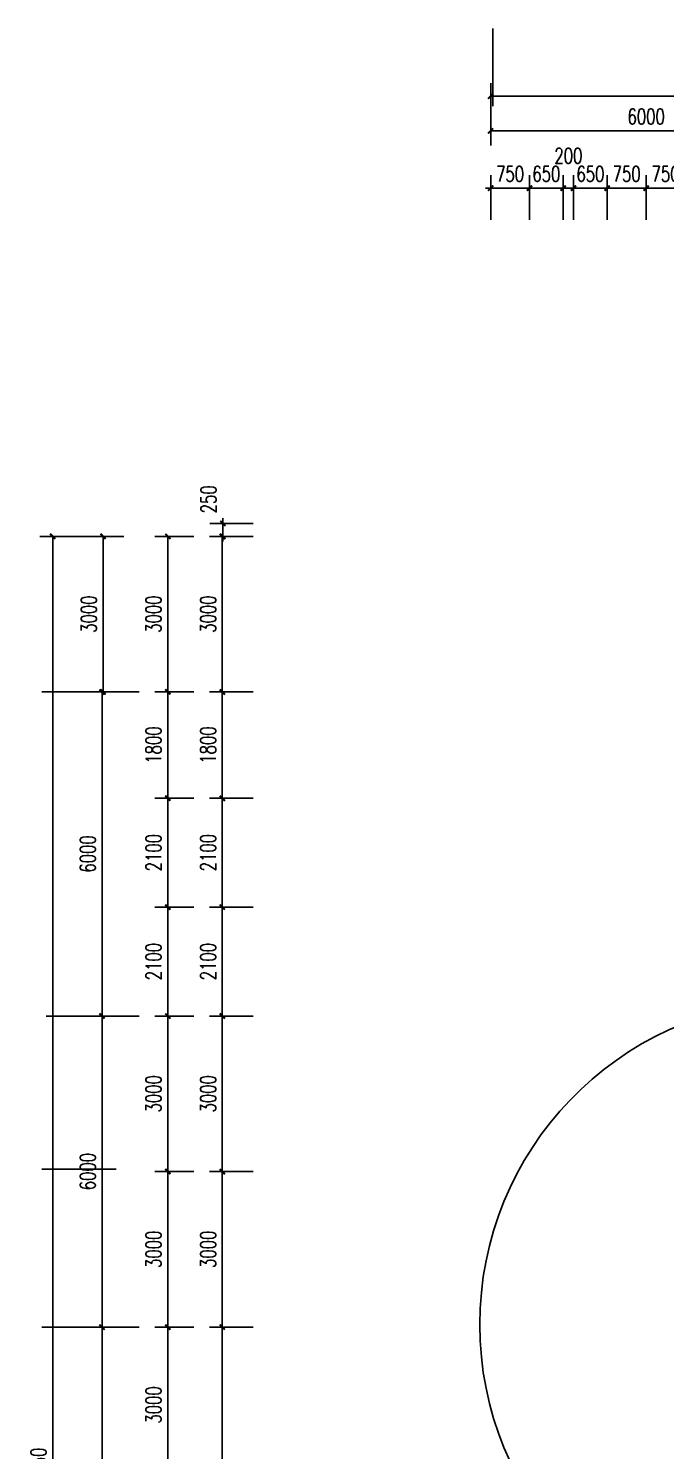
# Model space of a CAD drawing. Header units: millimetres. Extents: x -150677 to 588340, y -254013 to 149700.
# Drawn here: x 143642 to 155936, y -222485 to -195060 of the extents above; entities that cross this region are included whole.
import ezdxf

# ---------------------------------------------------------------- set-up
doc = ezdxf.new("R2010")
doc.units = ezdxf.units.MM
doc.header["$LTSCALE"] = 10
doc.header["$MEASUREMENT"] = 0
doc.layers.add('PUB_DIM', color=3, linetype='Continuous')
doc.styles.add('_TCH_DIM_T3', font='SIMPLEX', dxfattribs={"width": 0.705882, "bigfont": 'GBCBIG'})
doc.dimstyles.new('_TCH_ARCH&&100', dxfattribs={"dimtxt": 297.5, "dimasz": 100, "dimexe": 250, "dimexo": 300, "dimgap": 126.25, "dimtad": 1, "dimdec": 0, "dimzin": 0, "dimdsep": 46, "dimtxsty": '_TCH_DIM_T3', "dimblk": 'ARCHTICK', "dimcen": 0.09, "dimclrt": 7, "dimazin": 2, "dimtfac": 1, "dimtdec": 0, "dimtix": 1, "dimtmove": 2, "dimatfit": 3, "dimfxl": 1, "dimtolj": 1, "dimtzin": 0, "dimarcsym": 0})

# ---------------------------------------------------------------- blocks, each defined once
blk = doc.blocks.new('_ArchTick')
at = {"color": 0, "linetype": 'ByBlock', "const_width": 0.4}
blk.add_lwpolyline([(-0.5, -0.5), (0.5, 0.5)], dxfattribs=at)
blk = doc.blocks.new('*D2116')
at = {"layer": 'Defpoints', "color": 0, "transparency": 16777216}
for p in [(147383, -220105), (148281, -220105), (148281, -226105)]:
    blk.add_point(p, dxfattribs=at)
at = {"layer": 'PUB_DIM', "color": 0, "lineweight": -2, "transparency": 16777216}
for p, q in [((147981, -220105), (147133, -220105)), ((147383, -226105), (147383, -220105)), ((147981, -226105), (147133, -226105))]:
    blk.add_line(p, q, dxfattribs=at)
at = {"layer": 'PUB_DIM', "color": 0, "lineweight": -2, "transparency": 16777216, "xscale": 100, "yscale": 100, "zscale": 100}
for p, rotation in [((147383, -220105), 90), ((147383, -226105), 270)]:
    blk.add_blockref('_ArchTick', p, dxfattribs=dict(at, rotation=rotation))
at = {"layer": 'PUB_DIM', "color": 7, "transparency": 16777216, "insert": (147108, -223105), "char_height": 297.5, "attachment_point": 5, "rotation": 90, "style": '_TCH_DIM_T3'}
blk.add_mtext('\\A1;6000', dxfattribs=at)
blk = doc.blocks.new('*D2117')
at = {"layer": 'Defpoints', "color": 0, "transparency": 16777216}
for p in [(147383, -217105), (148281, -217105), (148281, -220105)]:
    blk.add_point(p, dxfattribs=at)
at = {"layer": 'PUB_DIM', "color": 0, "lineweight": -2, "transparency": 16777216}
for p, q in [((147981, -217105), (147133, -217105)), ((147383, -220105), (147383, -217105)), ((147981, -220105), (147133, -220105))]:
    blk.add_line(p, q, dxfattribs=at)
at = {"layer": 'PUB_DIM', "color": 0, "lineweight": -2, "transparency": 16777216, "xscale": 100, "yscale": 100, "zscale": 100}
for p, rotation in [((147383, -217105), 90), ((147383, -220105), 270)]:
    blk.add_blockref('_ArchTick', p, dxfattribs=dict(at, rotation=rotation))
at = {"layer": 'PUB_DIM', "color": 7, "transparency": 16777216, "insert": (147108, -218605), "char_height": 297.5, "attachment_point": 5, "rotation": 90, "style": '_TCH_DIM_T3'}
blk.add_mtext('\\A1;3000', dxfattribs=at)
blk = doc.blocks.new('*D2118')
at = {"layer": 'Defpoints', "color": 0, "transparency": 16777216}
for p in [(147383, -214105), (148281, -214105), (148281, -217105)]:
    blk.add_point(p, dxfattribs=at)
at = {"layer": 'PUB_DIM', "color": 0, "lineweight": -2, "transparency": 16777216}
for p, q in [((147981, -214105), (147133, -214105)), ((147383, -217105), (147383, -214105)), ((147981, -217105), (147133, -217105))]:
    blk.add_line(p, q, dxfattribs=at)
at = {"layer": 'PUB_DIM', "color": 0, "lineweight": -2, "transparency": 16777216, "xscale": 100, "yscale": 100, "zscale": 100}
for p, rotation in [((147383, -214105), 90), ((147383, -217105), 270)]:
    blk.add_blockref('_ArchTick', p, dxfattribs=dict(at, rotation=rotation))
at = {"layer": 'PUB_DIM', "color": 7, "transparency": 16777216, "insert": (147108, -215605), "char_height": 297.5, "attachment_point": 5, "rotation": 90, "style": '_TCH_DIM_T3'}
blk.add_mtext('\\A1;3000', dxfattribs=at)
blk = doc.blocks.new('*D2119')
at = {"layer": 'Defpoints', "color": 0, "transparency": 16777216}
for p in [(147383, -212005), (148281, -212005), (148281, -214105)]:
    blk.add_point(p, dxfattribs=at)
at = {"layer": 'PUB_DIM', "color": 0, "lineweight": -2, "transparency": 16777216}
for p, q in [((147981, -212005), (147133, -212005)), ((147383, -214105), (147383, -212005)), ((147981, -214105), (147133, -214105))]:
    blk.add_line(p, q, dxfattribs=at)
at = {"layer": 'PUB_DIM', "color": 0, "lineweight": -2, "transparency": 16777216, "xscale": 100, "yscale": 100, "zscale": 100}
for p, rotation in [((147383, -212005), 90), ((147383, -214105), 270)]:
    blk.add_blockref('_ArchTick', p, dxfattribs=dict(at, rotation=rotation))
at = {"layer": 'PUB_DIM', "color": 7, "transparency": 16777216, "insert": (147108, -213055), "char_height": 297.5, "attachment_point": 5, "rotation": 90, "style": '_TCH_DIM_T3'}
blk.add_mtext('\\A1;2100', dxfattribs=at)
blk = doc.blocks.new('*D2120')
at = {"layer": 'Defpoints', "color": 0, "transparency": 16777216}
for p in [(147383, -209905), (148281, -209905), (148281, -212005)]:
    blk.add_point(p, dxfattribs=at)
at = {"layer": 'PUB_DIM', "color": 0, "lineweight": -2, "transparency": 16777216}
for p, q in [((147981, -209905), (147133, -209905)), ((147383, -212005), (147383, -209905)), ((147981, -212005), (147133, -212005))]:
    blk.add_line(p, q, dxfattribs=at)
at = {"layer": 'PUB_DIM', "color": 0, "lineweight": -2, "transparency": 16777216, "xscale": 100, "yscale": 100, "zscale": 100}
for p, rotation in [((147383, -209905), 90), ((147383, -212005), 270)]:
    blk.add_blockref('_ArchTick', p, dxfattribs=dict(at, rotation=rotation))
at = {"layer": 'PUB_DIM', "color": 7, "transparency": 16777216, "insert": (147108, -210955), "char_height": 297.5, "attachment_point": 5, "rotation": 90, "style": '_TCH_DIM_T3'}
blk.add_mtext('\\A1;2100', dxfattribs=at)
blk = doc.blocks.new('*D2121')
at = {"layer": 'Defpoints', "color": 0, "transparency": 16777216}
for p in [(147383, -207855), (148281, -207855), (148281, -209905)]:
    blk.add_point(p, dxfattribs=at)
at = {"layer": 'PUB_DIM', "color": 0, "lineweight": -2, "transparency": 16777216}
for p, q in [((147981, -207855), (147133, -207855)), ((147383, -209905), (147383, -207855)), ((147981, -209905), (147133, -209905))]:
    blk.add_line(p, q, dxfattribs=at)
at = {"layer": 'PUB_DIM', "color": 0, "lineweight": -2, "transparency": 16777216, "xscale": 100, "yscale": 100, "zscale": 100}
for p, rotation in [((147383, -207855), 90), ((147383, -209905), 270)]:
    blk.add_blockref('_ArchTick', p, dxfattribs=dict(at, rotation=rotation))
at = {"layer": 'PUB_DIM', "color": 7, "transparency": 16777216, "insert": (147108, -208880), "char_height": 297.5, "attachment_point": 5, "rotation": 90, "style": '_TCH_DIM_T3'}
blk.add_mtext('\\A1;1800', dxfattribs=at)
blk = doc.blocks.new('*D2122')
at = {"layer": 'Defpoints', "color": 0, "transparency": 16777216}
for p in [(147383, -204855), (148281, -204855), (148281, -207855)]:
    blk.add_point(p, dxfattribs=at)
at = {"layer": 'PUB_DIM', "color": 0, "lineweight": -2, "transparency": 16777216}
for p, q in [((147981, -204855), (147133, -204855)), ((147383, -207855), (147383, -204855)), ((147981, -207855), (147133, -207855))]:
    blk.add_line(p, q, dxfattribs=at)
at = {"layer": 'PUB_DIM', "color": 0, "lineweight": -2, "transparency": 16777216, "xscale": 100, "yscale": 100, "zscale": 100}
for p, rotation in [((147383, -204855), 90), ((147383, -207855), 270)]:
    blk.add_blockref('_ArchTick', p, dxfattribs=dict(at, rotation=rotation))
at = {"layer": 'PUB_DIM', "color": 7, "transparency": 16777216, "insert": (147108, -206355), "char_height": 297.5, "attachment_point": 5, "rotation": 90, "style": '_TCH_DIM_T3'}
blk.add_mtext('\\A1;3000', dxfattribs=at)
blk = doc.blocks.new('*D2130')
at = {"layer": 'Defpoints', "color": 0, "transparency": 16777216}
for p in [(146332, -220105), (147133, -220105), (147133, -223105)]:
    blk.add_point(p, dxfattribs=at)
at = {"layer": 'PUB_DIM', "color": 0, "lineweight": -2, "transparency": 16777216}
for p, q in [((146833, -220105), (146082, -220105)), ((146332, -223105), (146332, -220105)), ((146833, -223105), (146082, -223105))]:
    blk.add_line(p, q, dxfattribs=at)
at = {"layer": 'PUB_DIM', "color": 0, "lineweight": -2, "transparency": 16777216, "xscale": 100, "yscale": 100, "zscale": 100}
for p, rotation in [((146332, -220105), 90), ((146332, -223105), 270)]:
    blk.add_blockref('_ArchTick', p, dxfattribs=dict(at, rotation=rotation))
at = {"layer": 'PUB_DIM', "color": 7, "transparency": 16777216, "insert": (146057, -221605), "char_height": 297.5, "attachment_point": 5, "rotation": 90, "style": '_TCH_DIM_T3'}
blk.add_mtext('\\A1;3000', dxfattribs=at)
blk = doc.blocks.new('*D2131')
at = {"layer": 'Defpoints', "color": 0, "transparency": 16777216}
for p in [(146332, -217105), (147133, -217105), (147133, -220105)]:
    blk.add_point(p, dxfattribs=at)
at = {"layer": 'PUB_DIM', "color": 0, "lineweight": -2, "transparency": 16777216}
for p, q in [((146833, -217105), (146082, -217105)), ((146332, -220105), (146332, -217105)), ((146833, -220105), (146082, -220105))]:
    blk.add_line(p, q, dxfattribs=at)
at = {"layer": 'PUB_DIM', "color": 0, "lineweight": -2, "transparency": 16777216, "xscale": 100, "yscale": 100, "zscale": 100}
for p, rotation in [((146332, -217105), 90), ((146332, -220105), 270)]:
    blk.add_blockref('_ArchTick', p, dxfattribs=dict(at, rotation=rotation))
at = {"layer": 'PUB_DIM', "color": 7, "transparency": 16777216, "insert": (146057, -218605), "char_height": 297.5, "attachment_point": 5, "rotation": 90, "style": '_TCH_DIM_T3'}
blk.add_mtext('\\A1;3000', dxfattribs=at)
blk = doc.blocks.new('*D2132')
at = {"layer": 'Defpoints', "color": 0, "transparency": 16777216}
for p in [(146332, -214105), (147133, -214105), (147133, -217105)]:
    blk.add_point(p, dxfattribs=at)
at = {"layer": 'PUB_DIM', "color": 0, "lineweight": -2, "transparency": 16777216}
for p, q in [((146833, -214105), (146082, -214105)), ((146332, -217105), (146332, -214105)), ((146833, -217105), (146082, -217105))]:
    blk.add_line(p, q, dxfattribs=at)
at = {"layer": 'PUB_DIM', "color": 0, "lineweight": -2, "transparency": 16777216, "xscale": 100, "yscale": 100, "zscale": 100}
for p, rotation in [((146332, -214105), 90), ((146332, -217105), 270)]:
    blk.add_blockref('_ArchTick', p, dxfattribs=dict(at, rotation=rotation))
at = {"layer": 'PUB_DIM', "color": 7, "transparency": 16777216, "insert": (146057, -215605), "char_height": 297.5, "attachment_point": 5, "rotation": 90, "style": '_TCH_DIM_T3'}
blk.add_mtext('\\A1;3000', dxfattribs=at)
blk = doc.blocks.new('*D2133')
at = {"layer": 'Defpoints', "color": 0, "transparency": 16777216}
for p in [(146332, -212005), (147133, -212005), (147133, -214105)]:
    blk.add_point(p, dxfattribs=at)
at = {"layer": 'PUB_DIM', "color": 0, "lineweight": -2, "transparency": 16777216}
for p, q in [((146833, -212005), (146082, -212005)), ((146332, -214105), (146332, -212005)), ((146833, -214105), (146082, -214105))]:
    blk.add_line(p, q, dxfattribs=at)
at = {"layer": 'PUB_DIM', "color": 0, "lineweight": -2, "transparency": 16777216, "xscale": 100, "yscale": 100, "zscale": 100}
for p, rotation in [((146332, -212005), 90), ((146332, -214105), 270)]:
    blk.add_blockref('_ArchTick', p, dxfattribs=dict(at, rotation=rotation))
at = {"layer": 'PUB_DIM', "color": 7, "transparency": 16777216, "insert": (146057, -213055), "char_height": 297.5, "attachment_point": 5, "rotation": 90, "style": '_TCH_DIM_T3'}
blk.add_mtext('\\A1;2100', dxfattribs=at)
blk = doc.blocks.new('*D2134')
at = {"layer": 'Defpoints', "color": 0, "transparency": 16777216}
for p in [(146332, -209905), (147133, -209905), (147133, -212005)]:
    blk.add_point(p, dxfattribs=at)
at = {"layer": 'PUB_DIM', "color": 0, "lineweight": -2, "transparency": 16777216}
for p, q in [((146833, -209905), (146082, -209905)), ((146332, -212005), (146332, -209905)), ((146833, -212005), (146082, -212005))]:
    blk.add_line(p, q, dxfattribs=at)
at = {"layer": 'PUB_DIM', "color": 0, "lineweight": -2, "transparency": 16777216, "xscale": 100, "yscale": 100, "zscale": 100}
for p, rotation in [((146332, -209905), 90), ((146332, -212005), 270)]:
    blk.add_blockref('_ArchTick', p, dxfattribs=dict(at, rotation=rotation))
at = {"layer": 'PUB_DIM', "color": 7, "transparency": 16777216, "insert": (146057, -210955), "char_height": 297.5, "attachment_point": 5, "rotation": 90, "style": '_TCH_DIM_T3'}
blk.add_mtext('\\A1;2100', dxfattribs=at)
blk = doc.blocks.new('*D2135')
at = {"layer": 'Defpoints', "color": 0, "transparency": 16777216}
for p in [(146332, -207855), (147133, -207855), (147133, -209905)]:
    blk.add_point(p, dxfattribs=at)
at = {"layer": 'PUB_DIM', "color": 0, "lineweight": -2, "transparency": 16777216}
for p, q in [((146833, -207855), (146082, -207855)), ((146332, -209905), (146332, -207855)), ((146833, -209905), (146082, -209905))]:
    blk.add_line(p, q, dxfattribs=at)
at = {"layer": 'PUB_DIM', "color": 0, "lineweight": -2, "transparency": 16777216, "xscale": 100, "yscale": 100, "zscale": 100}
for p, rotation in [((146332, -207855), 90), ((146332, -209905), 270)]:
    blk.add_blockref('_ArchTick', p, dxfattribs=dict(at, rotation=rotation))
at = {"layer": 'PUB_DIM', "color": 7, "transparency": 16777216, "insert": (146057, -208880), "char_height": 297.5, "attachment_point": 5, "rotation": 90, "style": '_TCH_DIM_T3'}
blk.add_mtext('\\A1;1800', dxfattribs=at)
blk = doc.blocks.new('*D2136')
at = {"layer": 'Defpoints', "color": 0, "transparency": 16777216}
for p in [(146332, -204855), (147133, -204855), (147133, -207855)]:
    blk.add_point(p, dxfattribs=at)
at = {"layer": 'PUB_DIM', "color": 0, "lineweight": -2, "transparency": 16777216}
for p, q in [((146833, -204855), (146082, -204855)), ((146332, -207855), (146332, -204855)), ((146833, -207855), (146082, -207855))]:
    blk.add_line(p, q, dxfattribs=at)
at = {"layer": 'PUB_DIM', "color": 0, "lineweight": -2, "transparency": 16777216, "xscale": 100, "yscale": 100, "zscale": 100}
for p, rotation in [((146332, -204855), 90), ((146332, -207855), 270)]:
    blk.add_blockref('_ArchTick', p, dxfattribs=dict(at, rotation=rotation))
at = {"layer": 'PUB_DIM', "color": 7, "transparency": 16777216, "insert": (146057, -206355), "char_height": 297.5, "attachment_point": 5, "rotation": 90, "style": '_TCH_DIM_T3'}
blk.add_mtext('\\A1;3000', dxfattribs=at)
blk = doc.blocks.new('*D2140')
at = {"layer": 'Defpoints', "color": 0, "transparency": 16777216}
for p in [(145062, -220105), (146082, -220105), (146082, -226105)]:
    blk.add_point(p, dxfattribs=at)
at = {"layer": 'PUB_DIM', "color": 0, "lineweight": -2, "transparency": 16777216}
for p, q in [((145782, -220105), (144812, -220105)), ((145062, -226105), (145062, -220105)), ((145782, -226105), (144812, -226105))]:
    blk.add_line(p, q, dxfattribs=at)
at = {"layer": 'PUB_DIM', "color": 0, "lineweight": -2, "transparency": 16777216, "xscale": 100, "yscale": 100, "zscale": 100}
for p, rotation in [((145062, -220105), 90), ((145062, -226105), 270)]:
    blk.add_blockref('_ArchTick', p, dxfattribs=dict(at, rotation=rotation))
at = {"layer": 'PUB_DIM', "color": 7, "transparency": 16777216, "insert": (144787, -223105), "char_height": 297.5, "attachment_point": 5, "rotation": 90, "style": '_TCH_DIM_T3'}
blk.add_mtext('\\A1;6000', dxfattribs=at)
blk = doc.blocks.new('*D2141')
at = {"layer": 'Defpoints', "color": 0, "transparency": 16777216}
for p in [(145062, -214105), (146082, -214105), (146082, -220105)]:
    blk.add_point(p, dxfattribs=at)
at = {"layer": 'PUB_DIM', "color": 0, "lineweight": -2, "transparency": 16777216}
for p, q in [((145782, -214105), (144812, -214105)), ((145062, -220105), (145062, -214105)), ((145782, -220105), (144812, -220105))]:
    blk.add_line(p, q, dxfattribs=at)
at = {"layer": 'PUB_DIM', "color": 0, "lineweight": -2, "transparency": 16777216, "xscale": 100, "yscale": 100, "zscale": 100}
for p, rotation in [((145062, -214105), 90), ((145062, -220105), 270)]:
    blk.add_blockref('_ArchTick', p, dxfattribs=dict(at, rotation=rotation))
at = {"layer": 'PUB_DIM', "color": 7, "transparency": 16777216, "insert": (144787, -217105), "char_height": 297.5, "attachment_point": 5, "rotation": 90, "style": '_TCH_DIM_T3'}
blk.add_mtext('\\A1;6000', dxfattribs=at)
blk = doc.blocks.new('*D2142')
at = {"layer": 'Defpoints', "color": 0, "transparency": 16777216}
for p in [(145062, -207855), (146082, -207855), (146082, -214105)]:
    blk.add_point(p, dxfattribs=at)
at = {"layer": 'PUB_DIM', "color": 0, "lineweight": -2, "transparency": 16777216}
for p, q in [((145782, -207855), (144812, -207855)), ((145062, -214105), (145062, -207855)), ((145782, -214105), (144812, -214105))]:
    blk.add_line(p, q, dxfattribs=at)
at = {"layer": 'PUB_DIM', "color": 0, "lineweight": -2, "transparency": 16777216, "xscale": 100, "yscale": 100, "zscale": 100}
for p, rotation in [((145062, -207855), 90), ((145062, -214105), 270)]:
    blk.add_blockref('_ArchTick', p, dxfattribs=dict(at, rotation=rotation))
at = {"layer": 'PUB_DIM', "color": 7, "transparency": 16777216, "insert": (144787, -210980), "char_height": 297.5, "attachment_point": 5, "rotation": 90, "style": '_TCH_DIM_T3'}
blk.add_mtext('\\A1;6000', dxfattribs=at)
blk = doc.blocks.new('*D2143')
at = {"layer": 'Defpoints', "color": 0, "transparency": 16777216}
for p in [(158561, -197035), (152561, -197617), (158561, -197617)]:
    blk.add_point(p, dxfattribs=at)
at = {"layer": 'PUB_DIM', "color": 0, "lineweight": -2, "transparency": 16777216}
for p, q in [((152561, -197317), (152561, -196785)), ((158561, -197317), (158561, -196785)), ((152561, -197035), (158561, -197035))]:
    blk.add_line(p, q, dxfattribs=at)
at = {"layer": 'PUB_DIM', "color": 0, "lineweight": -2, "transparency": 16777216, "xscale": 100, "yscale": 100, "zscale": 100, "rotation": 180}
blk.add_blockref('_ArchTick', (152561, -197035), dxfattribs=at)
at = {"layer": 'PUB_DIM', "color": 0, "lineweight": -2, "transparency": 16777216, "xscale": 100, "yscale": 100, "zscale": 100}
blk.add_blockref('_ArchTick', (158561, -197035), dxfattribs=at)
at = {"layer": 'PUB_DIM', "color": 7, "transparency": 16777216, "insert": (155561, -196760), "char_height": 297.5, "attachment_point": 5, "style": '_TCH_DIM_T3'}
blk.add_mtext('\\A1;6000', dxfattribs=at)
blk = doc.blocks.new('*D2163')
at = {"layer": 'Defpoints', "color": 0, "transparency": 16777216}
for p in [(145083, -204855), (145782, -204855), (145782, -207855)]:
    blk.add_point(p, dxfattribs=at)
at = {"layer": 'PUB_DIM', "color": 0, "lineweight": -2, "transparency": 16777216}
for p, q in [((145482, -204855), (144833, -204855)), ((145083, -207855), (145083, -204855)), ((145482, -207855), (144833, -207855))]:
    blk.add_line(p, q, dxfattribs=at)
at = {"layer": 'PUB_DIM', "color": 0, "lineweight": -2, "transparency": 16777216, "xscale": 100, "yscale": 100, "zscale": 100}
for p, rotation in [((145083, -204855), 90), ((145083, -207855), 270)]:
    blk.add_blockref('_ArchTick', p, dxfattribs=dict(at, rotation=rotation))
at = {"layer": 'PUB_DIM', "color": 7, "transparency": 16777216, "insert": (144808, -206355), "char_height": 297.5, "attachment_point": 5, "rotation": 90, "style": '_TCH_DIM_T3'}
blk.add_mtext('\\A1;3000', dxfattribs=at)
blk = doc.blocks.new('*D2165')
at = {"layer": 'Defpoints', "color": 0, "transparency": 16777216}
for p in [(213761, -196366), (152561, -197148), (213761, -197148)]:
    blk.add_point(p, dxfattribs=at)
at = {"layer": 'PUB_DIM', "color": 0, "lineweight": -2, "transparency": 16777216}
for p, q in [((152561, -196848), (152561, -196116)), ((213761, -196848), (213761, -196116)), ((152561, -196366), (213761, -196366))]:
    blk.add_line(p, q, dxfattribs=at)
at = {"layer": 'PUB_DIM', "color": 0, "lineweight": -2, "transparency": 16777216, "xscale": 100, "yscale": 100, "zscale": 100, "rotation": 180}
blk.add_blockref('_ArchTick', (152561, -196366), dxfattribs=at)
at = {"layer": 'PUB_DIM', "color": 0, "lineweight": -2, "transparency": 16777216, "xscale": 100, "yscale": 100, "zscale": 100}
blk.add_blockref('_ArchTick', (213761, -196366), dxfattribs=at)
at = {"layer": 'PUB_DIM', "color": 7, "transparency": 16777216, "insert": (183161, -196091), "char_height": 297.5, "attachment_point": 5, "style": '_TCH_DIM_T3'}
blk.add_mtext('\\A1;61200', dxfattribs=at)
blk = doc.blocks.new('*D2166')
at = {"layer": 'Defpoints', "color": 0, "transparency": 16777216}
for p in [(147394, -204605), (148281, -204605), (148281, -204855)]:
    blk.add_point(p, dxfattribs=at)
at = {"layer": 'PUB_DIM', "color": 0, "lineweight": -2, "transparency": 16777216}
for p, q in [((147394, -204605), (147394, -204505)), ((147981, -204605), (147144, -204605)), ((147981, -204855), (147144, -204855)), ((147394, -204855), (147394, -204605)), ((147394, -204855), (147394, -204955))]:
    blk.add_line(p, q, dxfattribs=at)
at = {"layer": 'PUB_DIM', "color": 0, "lineweight": -2, "transparency": 16777216, "xscale": 100, "yscale": 100, "zscale": 100}
for p, rotation in [((147394, -204605), 270), ((147394, -204855), 90)]:
    blk.add_blockref('_ArchTick', p, dxfattribs=dict(at, rotation=rotation))
at = {"layer": 'PUB_DIM', "color": 7, "transparency": 16777216, "insert": (147119, -204141), "char_height": 297.5, "attachment_point": 5, "rotation": 90, "style": '_TCH_DIM_T3'}
blk.add_mtext('\\A1;250', dxfattribs=at)
blk = doc.blocks.new('*D2167')
at = {"layer": 'Defpoints', "color": 0, "transparency": 16777216}
for p in [(144112, -204855), (145059, -204855), (145059, -240905)]:
    blk.add_point(p, dxfattribs=at)
at = {"layer": 'PUB_DIM', "color": 0, "lineweight": -2, "transparency": 16777216}
for p, q in [((144759, -204855), (143862, -204855)), ((144112, -240905), (144112, -204855)), ((144759, -240905), (143862, -240905))]:
    blk.add_line(p, q, dxfattribs=at)
at = {"layer": 'PUB_DIM', "color": 0, "lineweight": -2, "transparency": 16777216, "xscale": 100, "yscale": 100, "zscale": 100}
for p, rotation in [((144112, -204855), 90), ((144112, -240905), 270)]:
    blk.add_blockref('_ArchTick', p, dxfattribs=dict(at, rotation=rotation))
at = {"layer": 'PUB_DIM', "color": 7, "transparency": 16777216, "insert": (143837, -222880), "char_height": 297.5, "attachment_point": 5, "rotation": 90, "style": '_TCH_DIM_T3'}
blk.add_mtext('\\A1;36050', dxfattribs=at)
blk = doc.blocks.new('*D2341')
at = {"layer": 'Defpoints', "color": 0, "transparency": 16777216}
for p in [(156311, -198140), (155561, -199048), (156311, -199048)]:
    blk.add_point(p, dxfattribs=at)
at = {"layer": 'PUB_DIM', "color": 0, "lineweight": -2, "transparency": 16777216}
for p, q in [((155561, -198748), (155561, -197890)), ((156311, -198748), (156311, -197890)), ((155561, -198140), (155461, -198140)), ((155561, -198140), (156311, -198140)), ((156311, -198140), (156411, -198140))]:
    blk.add_line(p, q, dxfattribs=at)
at = {"layer": 'PUB_DIM', "color": 0, "lineweight": -2, "transparency": 16777216, "xscale": 100, "yscale": 100, "zscale": 100}
blk.add_blockref('_ArchTick', (155561, -198140), dxfattribs=at)
at = {"layer": 'PUB_DIM', "color": 0, "lineweight": -2, "transparency": 16777216, "xscale": 100, "yscale": 100, "zscale": 100, "rotation": 180}
blk.add_blockref('_ArchTick', (156311, -198140), dxfattribs=at)
at = {"layer": 'PUB_DIM', "color": 7, "transparency": 16777216, "insert": (155936, -197865), "char_height": 297.5, "attachment_point": 5, "style": '_TCH_DIM_T3'}
blk.add_mtext('\\A1;750', dxfattribs=at)
blk = doc.blocks.new('*D2342')
at = {"layer": 'Defpoints', "color": 0, "transparency": 16777216}
for p in [(155561, -198140), (154811, -199048), (155561, -199048)]:
    blk.add_point(p, dxfattribs=at)
at = {"layer": 'PUB_DIM', "color": 0, "lineweight": -2, "transparency": 16777216}
for p, q in [((154811, -198748), (154811, -197890)), ((155561, -198748), (155561, -197890)), ((154811, -198140), (154711, -198140)), ((154811, -198140), (155561, -198140)), ((155561, -198140), (155661, -198140))]:
    blk.add_line(p, q, dxfattribs=at)
at = {"layer": 'PUB_DIM', "color": 0, "lineweight": -2, "transparency": 16777216, "xscale": 100, "yscale": 100, "zscale": 100}
blk.add_blockref('_ArchTick', (154811, -198140), dxfattribs=at)
at = {"layer": 'PUB_DIM', "color": 0, "lineweight": -2, "transparency": 16777216, "xscale": 100, "yscale": 100, "zscale": 100, "rotation": 180}
blk.add_blockref('_ArchTick', (155561, -198140), dxfattribs=at)
at = {"layer": 'PUB_DIM', "color": 7, "transparency": 16777216, "insert": (155186, -197865), "char_height": 297.5, "attachment_point": 5, "style": '_TCH_DIM_T3'}
blk.add_mtext('\\A1;750', dxfattribs=at)
blk = doc.blocks.new('*D2343')
at = {"layer": 'Defpoints', "color": 0, "transparency": 16777216}
for p in [(154811, -198140), (154161, -199048), (154811, -199048)]:
    blk.add_point(p, dxfattribs=at)
at = {"layer": 'PUB_DIM', "color": 0, "lineweight": -2, "transparency": 16777216}
for p, q in [((154161, -198748), (154161, -197890)), ((154811, -198748), (154811, -197890)), ((154161, -198140), (154061, -198140)), ((154161, -198140), (154811, -198140)), ((154811, -198140), (154911, -198140))]:
    blk.add_line(p, q, dxfattribs=at)
at = {"layer": 'PUB_DIM', "color": 0, "lineweight": -2, "transparency": 16777216, "xscale": 100, "yscale": 100, "zscale": 100}
blk.add_blockref('_ArchTick', (154161, -198140), dxfattribs=at)
at = {"layer": 'PUB_DIM', "color": 0, "lineweight": -2, "transparency": 16777216, "xscale": 100, "yscale": 100, "zscale": 100, "rotation": 180}
blk.add_blockref('_ArchTick', (154811, -198140), dxfattribs=at)
at = {"layer": 'PUB_DIM', "color": 7, "transparency": 16777216, "insert": (154486, -197865), "char_height": 297.5, "attachment_point": 5, "style": '_TCH_DIM_T3'}
blk.add_mtext('\\A1;650', dxfattribs=at)
blk = doc.blocks.new('*D2344')
at = {"layer": 'Defpoints', "color": 0, "transparency": 16777216}
for p in [(154161, -198140), (153961, -199048), (154161, -199048)]:
    blk.add_point(p, dxfattribs=at)
at = {"layer": 'PUB_DIM', "color": 0, "lineweight": -2, "transparency": 16777216}
for p, q in [((153961, -198748), (153961, -197890)), ((154161, -198748), (154161, -197890)), ((153961, -198140), (153861, -198140)), ((153961, -198140), (154161, -198140)), ((154161, -198140), (154261, -198140))]:
    blk.add_line(p, q, dxfattribs=at)
at = {"layer": 'PUB_DIM', "color": 0, "lineweight": -2, "transparency": 16777216, "xscale": 100, "yscale": 100, "zscale": 100}
blk.add_blockref('_ArchTick', (153961, -198140), dxfattribs=at)
at = {"layer": 'PUB_DIM', "color": 0, "lineweight": -2, "transparency": 16777216, "xscale": 100, "yscale": 100, "zscale": 100, "rotation": 180}
blk.add_blockref('_ArchTick', (154161, -198140), dxfattribs=at)
at = {"layer": 'PUB_DIM', "color": 7, "transparency": 16777216, "insert": (154061, -197515), "char_height": 297.5, "attachment_point": 5, "style": '_TCH_DIM_T3'}
blk.add_mtext('\\A1;200', dxfattribs=at)
blk = doc.blocks.new('*D2345')
at = {"layer": 'Defpoints', "color": 0, "transparency": 16777216}
for p in [(153961, -198140), (153311, -199048), (153961, -199048)]:
    blk.add_point(p, dxfattribs=at)
at = {"layer": 'PUB_DIM', "color": 0, "lineweight": -2, "transparency": 16777216}
for p, q in [((153311, -198748), (153311, -197890)), ((153961, -198748), (153961, -197890)), ((153311, -198140), (153211, -198140)), ((153311, -198140), (153961, -198140)), ((153961, -198140), (154061, -198140))]:
    blk.add_line(p, q, dxfattribs=at)
at = {"layer": 'PUB_DIM', "color": 0, "lineweight": -2, "transparency": 16777216, "xscale": 100, "yscale": 100, "zscale": 100}
blk.add_blockref('_ArchTick', (153311, -198140), dxfattribs=at)
at = {"layer": 'PUB_DIM', "color": 0, "lineweight": -2, "transparency": 16777216, "xscale": 100, "yscale": 100, "zscale": 100, "rotation": 180}
blk.add_blockref('_ArchTick', (153961, -198140), dxfattribs=at)
at = {"layer": 'PUB_DIM', "color": 7, "transparency": 16777216, "insert": (153636, -197865), "char_height": 297.5, "attachment_point": 5, "style": '_TCH_DIM_T3'}
blk.add_mtext('\\A1;650', dxfattribs=at)
blk = doc.blocks.new('*D2346')
at = {"layer": 'Defpoints', "color": 0, "transparency": 16777216}
for p in [(153311, -198140), (152561, -199048), (153311, -199048)]:
    blk.add_point(p, dxfattribs=at)
at = {"layer": 'PUB_DIM', "color": 0, "lineweight": -2, "transparency": 16777216}
for p, q in [((152561, -198748), (152561, -197890)), ((153311, -198748), (153311, -197890)), ((152561, -198140), (152461, -198140)), ((152561, -198140), (153311, -198140)), ((153311, -198140), (153411, -198140))]:
    blk.add_line(p, q, dxfattribs=at)
at = {"layer": 'PUB_DIM', "color": 0, "lineweight": -2, "transparency": 16777216, "xscale": 100, "yscale": 100, "zscale": 100}
blk.add_blockref('_ArchTick', (152561, -198140), dxfattribs=at)
at = {"layer": 'PUB_DIM', "color": 0, "lineweight": -2, "transparency": 16777216, "xscale": 100, "yscale": 100, "zscale": 100, "rotation": 180}
blk.add_blockref('_ArchTick', (153311, -198140), dxfattribs=at)
at = {"layer": 'PUB_DIM', "color": 7, "transparency": 16777216, "insert": (152936, -197865), "char_height": 297.5, "attachment_point": 5, "style": '_TCH_DIM_T3'}
blk.add_mtext('\\A1;750', dxfattribs=at)

msp = doc.modelspace()

# ---------------------------------------------------------------- linework, layer by layer
msp.add_arc((158600.7, -220055.2), 6250, 92.29244, 267.70756)
at = {"layer": 'PUB_DIM'}
for p, q in [((152600.7, -196556.8), (152600.7, -195059.9)), ((145331.9, -204855.2), (143931.9, -204855.2)), ((145331.9, -207855.2), (143901.9, -207855.2)), ((145331.9, -214105.2), (143982.6, -214105.2)), ((145331.9, -217055.2), (143901.9, -217055.2)), ((145331.9, -220105.2), (143901.9, -220105.2))]:
    msp.add_line(p, q, dxfattribs=at)

# ---------------------------------------------------------------- dimensions: what is measured, and where the dimension line sits
for p1, p2, distance, picture, middle in [((152560.7, -197148), (213760.7, -197148), 782.1, '*D2165', (183160.7, -196090.9)), ((152560.7, -197617.3), (158560.7, -197617.3), 581.9, '*D2143', (155560.7, -196760.4)), ((152560.7, -199047.7), (153310.7, -199047.7), 908, '*D2346', (152935.7, -197864.7)), ((153310.7, -199047.7), (153960.7, -199047.7), 908, '*D2345', (153635.7, -197864.7)), ((154160.7, -199047.7), (154810.7, -199047.7), 908, '*D2343', (154485.7, -197864.7)), ((154810.7, -199047.7), (155560.7, -199047.7), 908, '*D2342', (155185.7, -197864.7)), ((155560.7, -199047.7), (156310.7, -199047.7), 908, '*D2341', (155935.7, -197864.7)), ((145058.7, -240905.2), (145058.7, -204855.2), 946.3, '*D2167', (143837.4, -222880.2)), ((145782, -207855.2), (145782, -204855.2), 698.9, '*D2163', (144808.1, -206355.2)), ((147132.9, -207855.2), (147132.9, -204855.2), 800.9, '*D2136', (146057, -206355.2)), ((148281.2, -207855.2), (148281.2, -204855.2), 898.3, '*D2122', (147107.9, -206355.2)), ((147132.9, -212005.2), (147132.9, -209905.2), 800.9, '*D2134', (146057, -210955.2)), ((148281.2, -212005.2), (148281.2, -209905.2), 898.3, '*D2120', (147107.9, -210955.2)), ((147132.9, -214105.2), (147132.9, -212005.2), 800.9, '*D2133', (146057, -213055.2)), ((148281.2, -214105.2), (148281.2, -212005.2), 898.3, '*D2119', (147107.9, -213055.2)), ((146082, -220105.2), (146082, -214105.2), 1019.6, '*D2141', (144787.4, -217105.2)), ((147132.9, -217105.2), (147132.9, -214105.2), 800.9, '*D2132', (146057, -215605.2)), ((148281.2, -217105.2), (148281.2, -214105.2), 898.3, '*D2118', (147107.9, -215605.2)), ((147132.9, -220105.2), (147132.9, -217105.2), 800.9, '*D2131', (146057, -218605.2)), ((148281.2, -220105.2), (148281.2, -217105.2), 898.3, '*D2117', (147107.9, -218605.2)), ((146082, -226105.2), (146082, -220105.2), 1019.6, '*D2140', (144787.4, -223105.2)), ((147132.9, -223105.2), (147132.9, -220105.2), 800.9, '*D2130', (146057, -221605.2)), ((148281.2, -226105.2), (148281.2, -220105.2), 898.3, '*D2116', (147107.9, -223105.2))]:
    dim = msp.add_aligned_dim(p1=p1, p2=p2, distance=distance, dimstyle='_TCH_ARCH&&100', dxfattribs=at)
    dim.commit()
    dim.dimension.update_dxf_attribs({"geometry": picture, "text_midpoint": middle})
for base, p1, p2, angle, picture, middle in [((154160.7, -198139.7), (153960.7, -199047.7), (154160.7, -199047.7), 0, '*D2344', (154060.7, -197514.7)), ((147394, -204605.2), (148281.2, -204855.2), (148281.2, -204605.2), 90, '*D2166', (147119, -204141))]:
    dim = msp.add_linear_dim(base=base, p1=p1, p2=p2, angle=angle, dimstyle='_TCH_ARCH&&100', dxfattribs=at)
    dim.commit()
    dim.dimension.update_dxf_attribs({"geometry": picture, "text_midpoint": middle, "dimtype": 161})
for p1, p2, distance, text, picture, middle in [((146082, -214105.2), (146082, -207855.2), 1019.6, '6000', '*D2142', (144787.4, -210980.2)), ((147132.9, -209905.2), (147132.9, -207855.2), 800.9, '1800', '*D2135', (146057, -208880.2)), ((148281.2, -209905.2), (148281.2, -207855.2), 898.3, '1800', '*D2121', (147107.9, -208880.2))]:
    dim = msp.add_aligned_dim(p1=p1, p2=p2, distance=distance, text=text, dimstyle='_TCH_ARCH&&100', dxfattribs=at)
    dim.commit()
    dim.dimension.update_dxf_attribs({"geometry": picture, "text_midpoint": middle})

doc.saveas('drawing.dxf')
